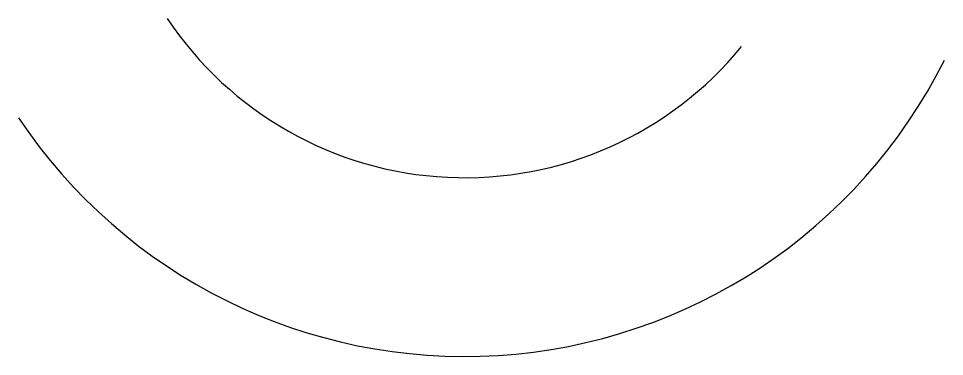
# Model space of a CAD drawing. Header units: millimetres. Extents: x 14.7 to 87.9, y 17.6 to 44.3.
import ezdxf

# ---------------------------------------------------------------- set-up
doc = ezdxf.new("R2010")
doc.units = ezdxf.units.MM
doc.layers.get('0').update_dxf_attribs({"linetype": 'CONTINUOUS', "lineweight": 25, "true_color": 0x000000})

msp = doc.modelspace()

# ---------------------------------------------------------------- linework, layer by layer
for radius, end in [(28.284, 320.74061), (42.426, 333.43495)]:
    msp.add_arc((50, 60), radius, 213.69007, end)

doc.saveas('drawing.dxf')
